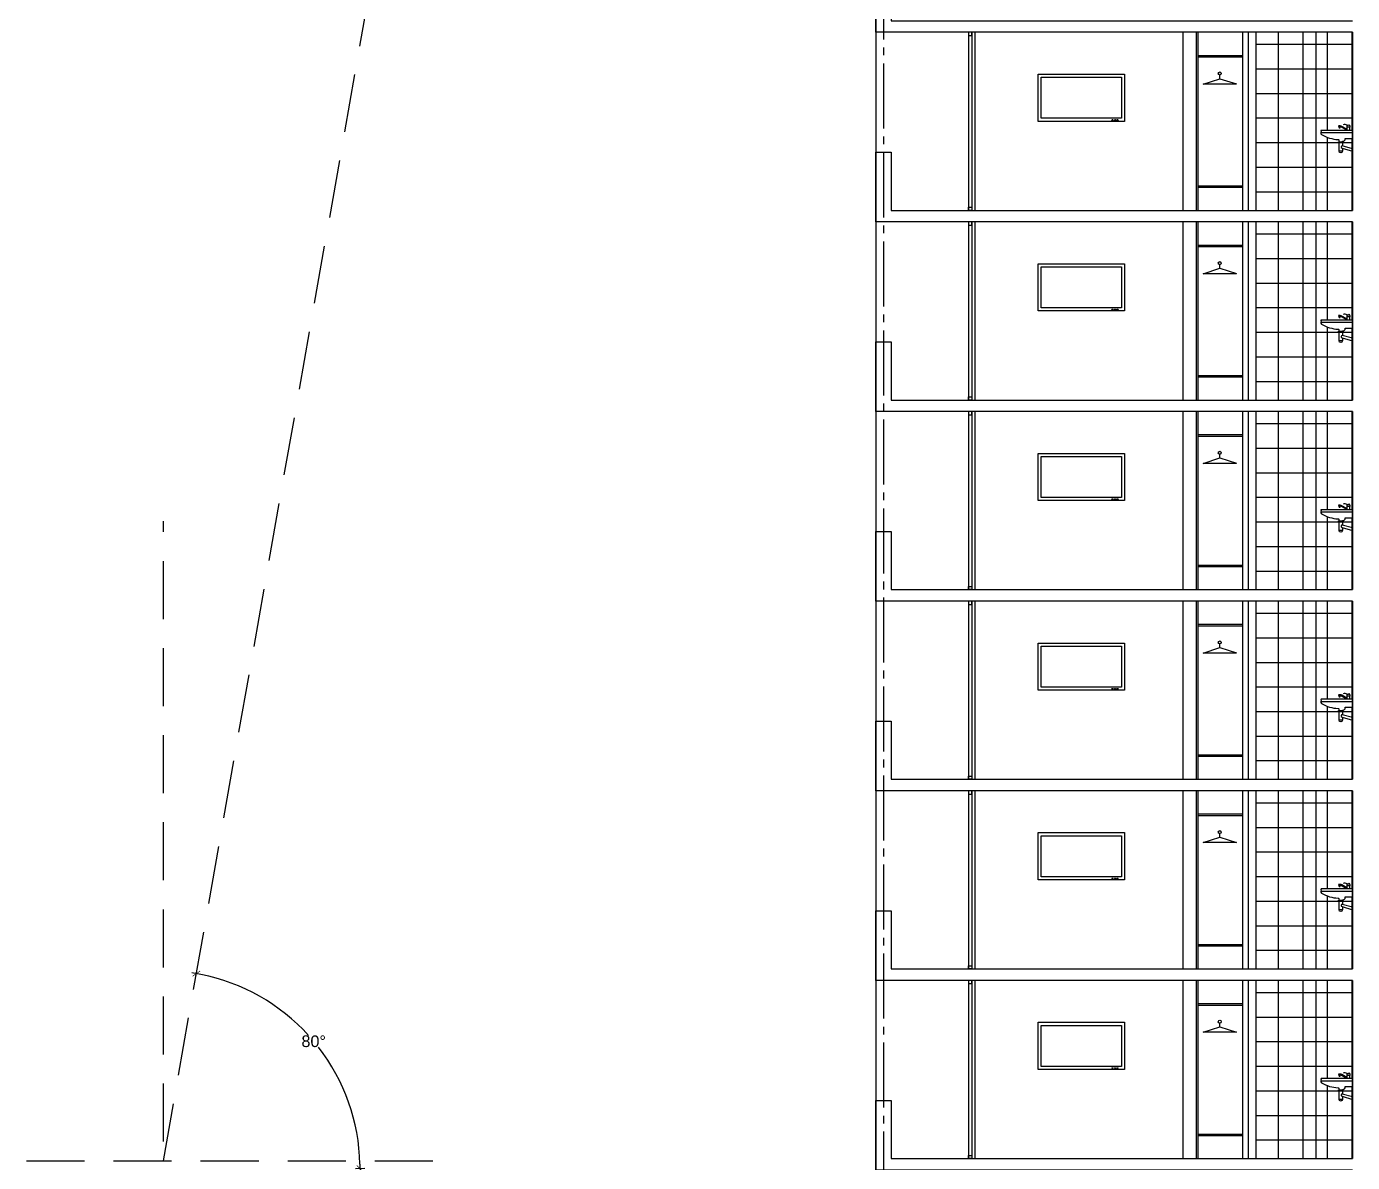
# Model space of a CAD drawing. Header units: millimetres. Extents: x 1217 to 2428, y 234 to 644.
# Drawn here: x 2172.03 to 2189.17, y 387.15 to 401.83 of the extents above; entities that cross this region are included whole.
import ezdxf

# ---------------------------------------------------------------- set-up
doc = ezdxf.new("R2010")
doc.units = ezdxf.units.MM
doc.linetypes.add('ACAD_ISO04W100', pattern=[30, 24, -3, 0, -3])
doc.linetypes.add('HIDDEN', pattern=[0.375, 0.25, -0.125])
doc.layers.get('0').update_dxf_attribs({"lineweight": 5})
for name, color, linetype in [('0.1', 251, 'Continuous'), ('0.2', 2, 'Continuous'), ('0.3', 6, 'Continuous'), ('EJES', 8, 'Continuous'), ('MURO', 5, 'Continuous')]:
    doc.layers.add(name, color=color, linetype=linetype)
doc.styles.add('INTERARQ', font='arial.ttf')
doc.dimstyles.new('ESCALA_1-50', dxfattribs={"dimtxt": 0.15, "dimasz": 0.06, "dimexe": 0.18, "dimexo": 0.0625, "dimgap": 0, "dimtad": 0, "dimtih": 1, "dimtoh": 1, "dimzin": 0, "dimdsep": 46, "dimtxsty": 'INTERARQ', "dimblk": 'DIMTICK', "dimcen": 0, "dimse1": 1, "dimse2": 1, "dimclrd": 256, "dimclre": 1, "dimclrt": 2, "dimadec": 0, "dimazin": 0, "dimtfac": 4.5, "dimtofl": 0, "dimtmove": 2, "dimatfit": 3, "dimldrblk": 'DIMTICK', "dimfxl": 1, "dimtolj": 1, "dimtzin": 0, "dimarcsym": 0})
pattern_1 = [(0, (-53.02144, -16.55065), (0, 0.3175), []), (90, (-53.02144, -16.55065), (-0.3175, 2e-17), [])]
pattern_2 = [(0, (-53.02144, -19.00065), (0, 0.3175), []), (90, (-53.02144, -19.00065), (-0.3175, 2e-17), [])]
pattern_3 = [(0, (-53.02144, -21.45065), (0, 0.3175), []), (90, (-53.02144, -21.45065), (-0.3175, 2e-17), [])]
pattern_4 = [(0, (-53.02144, -23.90065), (0, 0.3175), []), (90, (-53.02144, -23.90065), (-0.3175, 2e-17), [])]
pattern_5 = [(0, (-53.02144, -26.35065), (0, 0.3175), []), (90, (-53.02144, -26.35065), (-0.3175, 2e-17), [])]
pattern_6 = [(0, (-53.02144, -28.80065), (0, 0.3175), []), (90, (-53.02144, -28.80065), (-0.3175, 2e-17), [])]

# ---------------------------------------------------------------- blocks, each defined once
blk = doc.blocks.new('DIMTICK')
at = {"color": 1}
for p, q in [((-1, 0), (1, 0)), ((0, 1), (0, -1))]:
    blk.add_line(p, q, dxfattribs=at)
at = {"color": 3, "const_width": 0.141}
blk.add_lwpolyline([(0.71, 0.71), (-0.71, -0.71)], dxfattribs=at)
blk = doc.blocks.new('*D1712')
at = {"layer": '0.1', "lineweight": -2, "ltscale": 3, "transparency": 16777216}
for start, end in [(42.2771, 78.6565), (1.3435, 37.7964)]:
    blk.add_arc((2173.785, 387.071), 2.559, start, end, dxfattribs=at)
at = {"layer": 'DEFPOINTS', "color": 0, "ltscale": 3, "transparency": 16777216}
for p in [(2182.84, 438.421, 0), (2176.072, 388.219), (2173.803, 387.171, 0), (2173.989, 387.071, 0), (2183.007, 387.071, 0)]:
    blk.add_point(p, dxfattribs=at)
at = {"layer": '0.1', "lineweight": -2, "ltscale": 3, "transparency": 16777216, "xscale": 0.06, "yscale": 0.06, "zscale": 0.06}
for p, rotation in [((2174.229, 389.591), 169.3282528199433), ((2176.344, 387.071), 270.6717471800563)]:
    blk.add_blockref('DIMTICK', p, dxfattribs=dict(at, rotation=rotation))
at = {"layer": '0.1', "color": 2, "ltscale": 3, "transparency": 16777216, "insert": (2175.745, 388.716), "char_height": 0.15, "attachment_point": 5, "style": 'INTERARQ'}
blk.add_mtext('\\A1;80°', dxfattribs=at)

msp = doc.modelspace()

# ---------------------------------------------------------------- hatches: boundary and pattern name
at = {"layer": '0.1', "ltscale": 3}
h = msp.add_hatch(dxfattribs=at)
h.set_pattern_fill('NET', color=256, scale=0.1)
h.set_pattern_definition(pattern_1)
h.paths.add_polyline_path([(2188.69365, 401.75099), (2187.91759, 401.75099), (2187.91759, 399.45099), (2188.69365, 399.45099)])
h = msp.add_hatch(dxfattribs=at)
h.set_pattern_fill('NET', color=256, scale=0.1)
h.set_pattern_definition(pattern_2)
h.paths.add_polyline_path([(2188.69365, 399.30099), (2187.91759, 399.30099), (2187.91759, 397.00099), (2188.69365, 397.00099)])
h = msp.add_hatch(dxfattribs=at)
h.set_pattern_fill('NET', color=256, scale=0.1)
h.set_pattern_definition(pattern_3)
h.paths.add_polyline_path([(2188.69365, 396.85099), (2187.91759, 396.85099), (2187.91759, 394.55099), (2188.69365, 394.55099)])
h = msp.add_hatch(dxfattribs=at)
h.set_pattern_fill('NET', color=256, scale=0.1)
h.set_pattern_definition(pattern_4)
h.paths.add_polyline_path([(2188.69365, 394.40099), (2187.91759, 394.40099), (2187.91759, 392.10099), (2188.69365, 392.10099)])
h = msp.add_hatch(dxfattribs=at)
h.set_pattern_fill('NET', color=256, scale=0.1)
h.set_pattern_definition(pattern_5)
h.paths.add_polyline_path([(2188.69365, 391.95099), (2187.91759, 391.95099), (2187.91759, 389.65099), (2188.69365, 389.65099)])
h = msp.add_hatch(dxfattribs=at)
h.set_pattern_fill('NET', color=256, scale=0.1)
h.set_pattern_definition(pattern_6)
h.paths.add_polyline_path([(2188.69365, 389.50099), (2187.91759, 389.50099), (2187.91759, 387.20099), (2188.69365, 387.20099)])
at = {"layer": '0.2', "ltscale": 3}
h = msp.add_hatch(dxfattribs=at)
h.set_pattern_fill('NET', color=256, scale=0.1)
h.set_pattern_definition(pattern_1)
h.paths.add_polyline_path([(2189.16687, 401.75099), (2188.69365, 401.75099), (2188.69365, 399.45099), (2189.16687, 399.45099)])
h.paths.add_polyline_path([(2188.98781, 400.54146, -0.19326903), (2189.03019, 400.53595), (2189.09291, 400.50079), (2189.09291, 400.52664, -0.23609119), (2189.09841, 400.55249, 0.33077503), (2189.12426, 400.55801, -0.24024453), (2189.1355, 400.53597), (2189.1355, 400.52665), (2189.13168, 400.52665), (2189.09291, 400.52665), (2189.09291, 400.48747), (2189.02451, 400.52581, 0.10516509), (2189.00634, 400.53146), (2189.00794, 400.51752), (2188.99333, 400.51561), (2188.99072, 400.5302)], flags=16)
h.paths.add_polyline_path([(2189.03766, 400.21474, -1), (2188.99507, 400.21473), (2188.99508, 400.21473), (2188.99508, 400.21474)], flags=16)
edge = h.paths.add_edge_path()
edge.add_line((2189.16687, 400.48428), (2188.76428, 400.48428))
edge.add_arc((2188.76428, 400.47889), 0.00539, 90, 228.06552)
edge.add_line((2188.76068, 400.47488), (2188.75687, 400.45645))
edge.add_arc((2188.78083, 400.45149), 0.02446, 168.321014, 238.662533)
edge.add_arc((2188.99958, 400.81075), 0.44508, 238.662533, 267.75168)
edge.add_arc((2188.98174, 400.35623), 0.00979, -7.258197, 87.75168, ccw=False)
edge.add_line((2188.99145, 400.355), (2188.99505, 400.33826))
edge.add_line((2188.99505, 400.33826), (2189.03764, 400.33827))
edge.add_line((2189.03764, 400.33827), (2189.03955, 400.34399))
edge.add_line((2189.03955, 400.34399), (2189.04315, 400.34399))
edge.add_arc((2189.04314, 400.37535), 0.03136, 270.010383, 360.010383)
edge.add_line((2189.0745, 400.37535), (2189.0745, 400.37895))
edge.add_line((2189.0745, 400.37895), (2189.0745, 400.38086))
edge.add_line((2189.0745, 400.38086), (2189.16688, 400.38088))
edge.add_line((2189.16688, 400.38088), (2189.16687, 400.48428))
edge = h.paths.add_edge_path()
edge.add_line((2189.03764, 400.33827), (2189.04315, 400.33827))
edge.add_line((2189.04315, 400.33827), (2189.04315, 400.32174))
edge.add_line((2189.04315, 400.32174), (2188.98785, 400.32174))
edge.add_line((2188.98785, 400.32174), (2188.98785, 400.33826))
edge.add_line((2188.98785, 400.33826), (2188.99505, 400.33826))
edge.add_line((2189.16691, 400.24803), (2189.03575, 400.28552))
edge.add_arc((2189.0345, 400.27062), 0.01495, 85.208442, 260.965426)
edge.add_line((2189.03215, 400.25585), (2189.16691, 400.21645))
h = msp.add_hatch(dxfattribs=at)
h.set_pattern_fill('NET', color=256, scale=0.1)
h.set_pattern_definition(pattern_2)
h.paths.add_polyline_path([(2189.16687, 399.30099), (2188.69365, 399.30099), (2188.69365, 397.00099), (2189.16687, 397.00099)])
h.paths.add_polyline_path([(2188.98781, 398.09146, -0.19326903), (2189.03019, 398.08595), (2189.09291, 398.05079), (2189.09291, 398.07664, -0.23609119), (2189.09841, 398.10249, 0.33077503), (2189.12426, 398.10801, -0.24024453), (2189.1355, 398.08597), (2189.1355, 398.07665), (2189.13168, 398.07665), (2189.09291, 398.07665), (2189.09291, 398.03747), (2189.02451, 398.07581, 0.10516509), (2189.00634, 398.08146), (2189.00794, 398.06752), (2188.99333, 398.06561), (2188.99072, 398.0802)], flags=16)
h.paths.add_polyline_path([(2189.03766, 397.76474, -1), (2188.99507, 397.76473), (2188.99508, 397.76473), (2188.99508, 397.76474)], flags=16)
edge = h.paths.add_edge_path()
edge.add_line((2189.16687, 398.03428), (2188.76428, 398.03428))
edge.add_arc((2188.76428, 398.02889), 0.00539, 90, 228.06552)
edge.add_line((2188.76068, 398.02488), (2188.75687, 398.00645))
edge.add_arc((2188.78083, 398.00149), 0.02446, 168.321014, 238.662533)
edge.add_arc((2188.99958, 398.36075), 0.44508, 238.662533, 267.75168)
edge.add_arc((2188.98174, 397.90623), 0.00979, -7.258197, 87.75168, ccw=False)
edge.add_line((2188.99145, 397.905), (2188.99505, 397.88826))
edge.add_line((2188.99505, 397.88826), (2189.03764, 397.88827))
edge.add_line((2189.03764, 397.88827), (2189.03955, 397.89399))
edge.add_line((2189.03955, 397.89399), (2189.04315, 397.89399))
edge.add_arc((2189.04314, 397.92535), 0.03136, 270.010383, 360.010383)
edge.add_line((2189.0745, 397.92535), (2189.0745, 397.92895))
edge.add_line((2189.0745, 397.92895), (2189.0745, 397.93086))
edge.add_line((2189.0745, 397.93086), (2189.16688, 397.93088))
edge.add_line((2189.16688, 397.93088), (2189.16687, 398.03428))
edge = h.paths.add_edge_path()
edge.add_line((2189.03764, 397.88827), (2189.04315, 397.88827))
edge.add_line((2189.04315, 397.88827), (2189.04315, 397.87174))
edge.add_line((2189.04315, 397.87174), (2188.98785, 397.87174))
edge.add_line((2188.98785, 397.87174), (2188.98785, 397.88826))
edge.add_line((2188.98785, 397.88826), (2188.99505, 397.88826))
edge.add_line((2189.16691, 397.79803), (2189.03575, 397.83552))
edge.add_arc((2189.0345, 397.82062), 0.01495, 85.208442, 260.965426)
edge.add_line((2189.03215, 397.80585), (2189.16691, 397.76645))
h = msp.add_hatch(dxfattribs=at)
h.set_pattern_fill('NET', color=256, scale=0.1)
h.set_pattern_definition(pattern_3)
h.paths.add_polyline_path([(2189.16687, 396.85099), (2188.69365, 396.85099), (2188.69365, 394.55099), (2189.16687, 394.55099)])
h.paths.add_polyline_path([(2188.98781, 395.64146, -0.19326903), (2189.03019, 395.63595), (2189.09291, 395.60079), (2189.09291, 395.62664, -0.23609119), (2189.09841, 395.65249, 0.33077503), (2189.12426, 395.65801, -0.24024453), (2189.1355, 395.63597), (2189.1355, 395.62665), (2189.13168, 395.62665), (2189.09291, 395.62665), (2189.09291, 395.58747), (2189.02451, 395.62581, 0.10516509), (2189.00634, 395.63146), (2189.00794, 395.61752), (2188.99333, 395.61561), (2188.99072, 395.6302)], flags=16)
h.paths.add_polyline_path([(2189.03766, 395.31474, -1), (2188.99507, 395.31473), (2188.99508, 395.31473), (2188.99508, 395.31474)], flags=16)
edge = h.paths.add_edge_path()
edge.add_line((2189.16687, 395.58428), (2188.76428, 395.58428))
edge.add_arc((2188.76428, 395.57889), 0.00539, 90, 228.06552)
edge.add_line((2188.76068, 395.57488), (2188.75687, 395.55645))
edge.add_arc((2188.78083, 395.55149), 0.02446, 168.321014, 238.662533)
edge.add_arc((2188.99958, 395.91075), 0.44508, 238.662533, 267.75168)
edge.add_arc((2188.98174, 395.45623), 0.00979, -7.258197, 87.75168, ccw=False)
edge.add_line((2188.99145, 395.455), (2188.99505, 395.43826))
edge.add_line((2188.99505, 395.43826), (2189.03764, 395.43827))
edge.add_line((2189.03764, 395.43827), (2189.03955, 395.44399))
edge.add_line((2189.03955, 395.44399), (2189.04315, 395.44399))
edge.add_arc((2189.04314, 395.47535), 0.03136, 270.010383, 360.010383)
edge.add_line((2189.0745, 395.47535), (2189.0745, 395.47895))
edge.add_line((2189.0745, 395.47895), (2189.0745, 395.48086))
edge.add_line((2189.0745, 395.48086), (2189.16688, 395.48088))
edge.add_line((2189.16688, 395.48088), (2189.16687, 395.58428))
edge = h.paths.add_edge_path()
edge.add_line((2189.03764, 395.43827), (2189.04315, 395.43827))
edge.add_line((2189.04315, 395.43827), (2189.04315, 395.42174))
edge.add_line((2189.04315, 395.42174), (2188.98785, 395.42174))
edge.add_line((2188.98785, 395.42174), (2188.98785, 395.43826))
edge.add_line((2188.98785, 395.43826), (2188.99505, 395.43826))
edge.add_line((2189.16691, 395.34803), (2189.03575, 395.38552))
edge.add_arc((2189.0345, 395.37062), 0.01495, 85.208442, 260.965426)
edge.add_line((2189.03215, 395.35585), (2189.16691, 395.31645))
h = msp.add_hatch(dxfattribs=at)
h.set_pattern_fill('NET', color=256, scale=0.1)
h.set_pattern_definition(pattern_4)
h.paths.add_polyline_path([(2189.16687, 394.40099), (2188.69365, 394.40099), (2188.69365, 392.10099), (2189.16687, 392.10099)])
h.paths.add_polyline_path([(2188.98781, 393.19146, -0.19326903), (2189.03019, 393.18595), (2189.09291, 393.15079), (2189.09291, 393.17664, -0.23609119), (2189.09841, 393.20249, 0.33077503), (2189.12426, 393.20801, -0.24024453), (2189.1355, 393.18597), (2189.1355, 393.17665), (2189.13168, 393.17665), (2189.09291, 393.17665), (2189.09291, 393.13747), (2189.02451, 393.17581, 0.10516509), (2189.00634, 393.18146), (2189.00794, 393.16752), (2188.99333, 393.16561), (2188.99072, 393.1802)], flags=16)
h.paths.add_polyline_path([(2189.03766, 392.86474, -1), (2188.99507, 392.86473), (2188.99508, 392.86473), (2188.99508, 392.86474)], flags=16)
edge = h.paths.add_edge_path()
edge.add_line((2189.16687, 393.13428), (2188.76428, 393.13428))
edge.add_arc((2188.76428, 393.12889), 0.00539, 90, 228.06552)
edge.add_line((2188.76068, 393.12488), (2188.75687, 393.10645))
edge.add_arc((2188.78083, 393.10149), 0.02446, 168.321014, 238.662533)
edge.add_arc((2188.99958, 393.46075), 0.44508, 238.662533, 267.75168)
edge.add_arc((2188.98174, 393.00623), 0.00979, -7.258197, 87.75168, ccw=False)
edge.add_line((2188.99145, 393.005), (2188.99505, 392.98826))
edge.add_line((2188.99505, 392.98826), (2189.03764, 392.98827))
edge.add_line((2189.03764, 392.98827), (2189.03955, 392.99399))
edge.add_line((2189.03955, 392.99399), (2189.04315, 392.99399))
edge.add_arc((2189.04314, 393.02535), 0.03136, 270.010383, 360.010383)
edge.add_line((2189.0745, 393.02535), (2189.0745, 393.02895))
edge.add_line((2189.0745, 393.02895), (2189.0745, 393.03086))
edge.add_line((2189.0745, 393.03086), (2189.16688, 393.03088))
edge.add_line((2189.16688, 393.03088), (2189.16687, 393.13428))
edge = h.paths.add_edge_path()
edge.add_line((2189.03764, 392.98827), (2189.04315, 392.98827))
edge.add_line((2189.04315, 392.98827), (2189.04315, 392.97174))
edge.add_line((2189.04315, 392.97174), (2188.98785, 392.97174))
edge.add_line((2188.98785, 392.97174), (2188.98785, 392.98826))
edge.add_line((2188.98785, 392.98826), (2188.99505, 392.98826))
edge.add_line((2189.16691, 392.89803), (2189.03575, 392.93552))
edge.add_arc((2189.0345, 392.92062), 0.01495, 85.208442, 260.965426)
edge.add_line((2189.03215, 392.90585), (2189.16691, 392.86645))
h = msp.add_hatch(dxfattribs=at)
h.set_pattern_fill('NET', color=256, scale=0.1)
h.set_pattern_definition(pattern_5)
h.paths.add_polyline_path([(2189.16687, 391.95099), (2188.69365, 391.95099), (2188.69365, 389.65099), (2189.16687, 389.65099)])
h.paths.add_polyline_path([(2188.98781, 390.74146, -0.19326903), (2189.03019, 390.73595), (2189.09291, 390.70079), (2189.09291, 390.72664, -0.23609119), (2189.09841, 390.75249, 0.33077503), (2189.12426, 390.75801, -0.24024453), (2189.1355, 390.73597), (2189.1355, 390.72665), (2189.13168, 390.72665), (2189.09291, 390.72665), (2189.09291, 390.68747), (2189.02451, 390.72581, 0.10516509), (2189.00634, 390.73146), (2189.00794, 390.71752), (2188.99333, 390.71561), (2188.99072, 390.7302)], flags=16)
h.paths.add_polyline_path([(2189.03766, 390.41474, -1), (2188.99507, 390.41473), (2188.99508, 390.41473), (2188.99508, 390.41474)], flags=16)
edge = h.paths.add_edge_path()
edge.add_line((2189.16687, 390.68428), (2188.76428, 390.68428))
edge.add_arc((2188.76428, 390.67889), 0.00539, 90, 228.06552)
edge.add_line((2188.76068, 390.67488), (2188.75687, 390.65645))
edge.add_arc((2188.78083, 390.65149), 0.02446, 168.321014, 238.662533)
edge.add_arc((2188.99958, 391.01075), 0.44508, 238.662533, 267.75168)
edge.add_arc((2188.98174, 390.55623), 0.00979, -7.258197, 87.75168, ccw=False)
edge.add_line((2188.99145, 390.555), (2188.99505, 390.53826))
edge.add_line((2188.99505, 390.53826), (2189.03764, 390.53827))
edge.add_line((2189.03764, 390.53827), (2189.03955, 390.54399))
edge.add_line((2189.03955, 390.54399), (2189.04315, 390.54399))
edge.add_arc((2189.04314, 390.57535), 0.03136, 270.010383, 360.010383)
edge.add_line((2189.0745, 390.57535), (2189.0745, 390.57895))
edge.add_line((2189.0745, 390.57895), (2189.0745, 390.58086))
edge.add_line((2189.0745, 390.58086), (2189.16688, 390.58088))
edge.add_line((2189.16688, 390.58088), (2189.16687, 390.68428))
edge = h.paths.add_edge_path()
edge.add_line((2189.03764, 390.53827), (2189.04315, 390.53827))
edge.add_line((2189.04315, 390.53827), (2189.04315, 390.52174))
edge.add_line((2189.04315, 390.52174), (2188.98785, 390.52174))
edge.add_line((2188.98785, 390.52174), (2188.98785, 390.53826))
edge.add_line((2188.98785, 390.53826), (2188.99505, 390.53826))
edge.add_line((2189.16691, 390.44803), (2189.03575, 390.48552))
edge.add_arc((2189.0345, 390.47062), 0.01495, 85.208442, 260.965426)
edge.add_line((2189.03215, 390.45585), (2189.16691, 390.41645))
h = msp.add_hatch(dxfattribs=at)
h.set_pattern_fill('NET', color=256, scale=0.1)
h.set_pattern_definition(pattern_6)
h.paths.add_polyline_path([(2189.16687, 389.50099), (2188.69365, 389.50099), (2188.69365, 387.20099), (2189.16687, 387.20099)])
h.paths.add_polyline_path([(2188.98781, 388.29146, -0.19326903), (2189.03019, 388.28595), (2189.09291, 388.25079), (2189.09291, 388.27664, -0.23609119), (2189.09841, 388.30249, 0.33077503), (2189.12426, 388.30801, -0.24024453), (2189.1355, 388.28597), (2189.1355, 388.27665), (2189.13168, 388.27665), (2189.09291, 388.27665), (2189.09291, 388.23747), (2189.02451, 388.27581, 0.10516509), (2189.00634, 388.28146), (2189.00794, 388.26752), (2188.99333, 388.26561), (2188.99072, 388.2802)], flags=16)
h.paths.add_polyline_path([(2189.03766, 387.96474, -1), (2188.99507, 387.96473), (2188.99508, 387.96473), (2188.99508, 387.96474)], flags=16)
edge = h.paths.add_edge_path()
edge.add_line((2189.16687, 388.23428), (2188.76428, 388.23428))
edge.add_arc((2188.76428, 388.22889), 0.00539, 90, 228.06552)
edge.add_line((2188.76068, 388.22488), (2188.75687, 388.20645))
edge.add_arc((2188.78083, 388.20149), 0.02446, 168.321014, 238.662533)
edge.add_arc((2188.99958, 388.56075), 0.44508, 238.662533, 267.75168)
edge.add_arc((2188.98174, 388.10623), 0.00979, -7.258197, 87.75168, ccw=False)
edge.add_line((2188.99145, 388.105), (2188.99505, 388.08826))
edge.add_line((2188.99505, 388.08826), (2189.03764, 388.08827))
edge.add_line((2189.03764, 388.08827), (2189.03955, 388.09399))
edge.add_line((2189.03955, 388.09399), (2189.04315, 388.09399))
edge.add_arc((2189.04314, 388.12535), 0.03136, 270.010383, 360.010383)
edge.add_line((2189.0745, 388.12535), (2189.0745, 388.12895))
edge.add_line((2189.0745, 388.12895), (2189.0745, 388.13086))
edge.add_line((2189.0745, 388.13086), (2189.16688, 388.13088))
edge.add_line((2189.16688, 388.13088), (2189.16687, 388.23428))
edge = h.paths.add_edge_path()
edge.add_line((2189.03764, 388.08827), (2189.04315, 388.08827))
edge.add_line((2189.04315, 388.08827), (2189.04315, 388.07174))
edge.add_line((2189.04315, 388.07174), (2188.98785, 388.07174))
edge.add_line((2188.98785, 388.07174), (2188.98785, 388.08826))
edge.add_line((2188.98785, 388.08826), (2188.99505, 388.08826))
edge.add_line((2189.16691, 387.99803), (2189.03575, 388.03552))
edge.add_arc((2189.0345, 388.02062), 0.01495, 85.208442, 260.965426)
edge.add_line((2189.03215, 388.00585), (2189.16691, 387.96645))

# ---------------------------------------------------------------- linework, layer by layer
at = {"layer": '0.1'}
for p, q in [((2187.66955, 401.08261, 0), (2187.23804, 401.08261, 0)), ((2187.45213, 401.15219, 0), (2187.45213, 401.19906, 0)), ((2187.45213, 398.70219, 0), (2187.45213, 398.74906, 0)), ((2187.66955, 398.63261, 0), (2187.23804, 398.63261, 0)), ((2187.45213, 396.25219, 0), (2187.45213, 396.29906, 0)), ((2187.66955, 396.18261, 0), (2187.23804, 396.18261, 0)), ((2187.66955, 393.73261, 0), (2187.23804, 393.73261, 0)), ((2187.45213, 393.80219, 0), (2187.45213, 393.84906, 0)), ((2187.45213, 391.35219, 0), (2187.45213, 391.39906, 0)), ((2187.66955, 391.28261, 0), (2187.23804, 391.28261, 0)), ((2187.45213, 388.90219, 0), (2187.45213, 388.94906, 0)), ((2187.66955, 388.83261, 0), (2187.23804, 388.83261, 0))]:
    msp.add_line(p, q, dxfattribs=at)
at = {"layer": '0.1', "ltscale": 3, "elevation": 0}
for points in [[(2183.00704, 434.50099), (2183.00704, 382.15099)], [(2184.20709, 401.75099), (2184.20709, 399.45099)], [(2184.24709, 401.75099), (2184.24709, 399.45099)], [(2184.28709, 401.75099), (2184.28709, 399.45099)], [(2187.14768, 401.75099), (2187.14768, 399.45099)], [(2187.16768, 401.75099), (2187.16768, 399.45099)], [(2184.20709, 399.30099), (2184.20709, 397.00099)], [(2184.24709, 399.30099), (2184.24709, 397.00099)], [(2184.28709, 399.30099), (2184.28709, 397.00099)], [(2187.14768, 399.30099), (2187.14768, 397.00099)], [(2187.16768, 399.30099), (2187.16768, 397.00099)], [(2184.20709, 396.85099), (2184.20709, 394.55099)], [(2184.24709, 396.85099), (2184.24709, 394.55099)], [(2184.28709, 396.85099), (2184.28709, 394.55099)], [(2187.14768, 396.85099), (2187.14768, 394.55099)], [(2187.16768, 396.85099), (2187.16768, 394.55099)], [(2184.20709, 394.40099), (2184.20709, 392.10099)], [(2184.24709, 394.40099), (2184.24709, 392.10099)], [(2184.28709, 394.40099), (2184.28709, 392.10099)], [(2187.14768, 394.40099), (2187.14768, 392.10099)], [(2187.16768, 394.40099), (2187.16768, 392.10099)], [(2184.20709, 391.95099), (2184.20709, 389.65099)], [(2184.24709, 391.95099), (2184.24709, 389.65099)], [(2184.28709, 391.95099), (2184.28709, 389.65099)], [(2187.14768, 391.95099), (2187.14768, 389.65099)], [(2187.16768, 391.95099), (2187.16768, 389.65099)], [(2184.20709, 389.50099), (2184.20709, 387.20099)], [(2184.24709, 389.50099), (2184.24709, 387.20099)], [(2184.28709, 389.50099), (2184.28709, 387.20099)], [(2187.14768, 389.50099), (2187.14768, 387.20099)], [(2187.16768, 389.50099), (2187.16768, 387.20099)]]:
    msp.add_lwpolyline(points, dxfattribs=at)
at = {"layer": '0.1', "elevation": 0}
for points in [[(2187.16768, 401.45334), (2187.74767, 401.45334)], [(2187.16768, 401.43334), (2187.74767, 401.43334)], [(2187.23804, 401.08261), (2187.45213, 401.15219)], [(2187.45213, 401.15219), (2187.66622, 401.08368)], [(2187.16768, 399.76865), (2187.74767, 399.76865)], [(2187.16768, 399.74865), (2187.74767, 399.74865)], [(2187.16768, 399.00334), (2187.74767, 399.00334)], [(2187.16768, 398.98334), (2187.74767, 398.98334)], [(2187.23804, 398.63261), (2187.45213, 398.70219)], [(2187.45213, 398.70219), (2187.66622, 398.63368)], [(2187.16768, 397.31865), (2187.74767, 397.31865)], [(2187.16768, 397.29865), (2187.74767, 397.29865)], [(2187.16768, 396.55334), (2187.74767, 396.55334)], [(2187.16768, 396.53334), (2187.74767, 396.53334)], [(2187.23804, 396.18261), (2187.45213, 396.25219)], [(2187.45213, 396.25219), (2187.66622, 396.18368)], [(2187.16768, 394.86865), (2187.74767, 394.86865)], [(2187.16768, 394.84865), (2187.74767, 394.84865)], [(2187.16768, 394.10334), (2187.74767, 394.10334)], [(2187.16768, 394.08334), (2187.74767, 394.08334)], [(2187.23804, 393.73261), (2187.45213, 393.80219)], [(2187.45213, 393.80219), (2187.66622, 393.73368)], [(2187.16768, 392.41865), (2187.74767, 392.41865)], [(2187.16768, 392.39865), (2187.74767, 392.39865)], [(2187.16768, 391.65334), (2187.74767, 391.65334)], [(2187.16768, 391.63334), (2187.74767, 391.63334)], [(2187.23804, 391.28261), (2187.45213, 391.35219)], [(2187.45213, 391.35219), (2187.66622, 391.28368)], [(2187.16768, 389.96865), (2187.74767, 389.96865)], [(2187.16768, 389.94865), (2187.74767, 389.94865)], [(2187.16768, 389.20334), (2187.74767, 389.20334)], [(2187.16768, 389.18334), (2187.74767, 389.18334)], [(2187.23804, 388.83261), (2187.45213, 388.90219)], [(2187.45213, 388.90219), (2187.66622, 388.83368)], [(2187.16768, 387.51865), (2187.74767, 387.51865)], [(2187.16768, 387.49865), (2187.74767, 387.49865)]]:
    msp.add_lwpolyline(points, dxfattribs=at)
for points in [[(2185.1039, 401.21183), (2186.22298, 401.21183), (2186.22298, 400.60099), (2185.1039, 400.60099)], [(2185.1439, 401.17183), (2186.18298, 401.17183), (2186.18298, 400.64099), (2185.1439, 400.64099)], [(2185.1039, 398.76183), (2186.22298, 398.76183), (2186.22298, 398.15099), (2185.1039, 398.15099)], [(2185.1439, 398.72183), (2186.18298, 398.72183), (2186.18298, 398.19099), (2185.1439, 398.19099)], [(2185.1039, 396.31183), (2186.22298, 396.31183), (2186.22298, 395.70099), (2185.1039, 395.70099)], [(2185.1439, 396.27183), (2186.18298, 396.27183), (2186.18298, 395.74099), (2185.1439, 395.74099)], [(2185.1039, 393.86183), (2186.22298, 393.86183), (2186.22298, 393.25099), (2185.1039, 393.25099)], [(2185.1439, 393.82183), (2186.18298, 393.82183), (2186.18298, 393.29099), (2185.1439, 393.29099)], [(2185.1039, 391.41183), (2186.22298, 391.41183), (2186.22298, 390.80099), (2185.1039, 390.80099)], [(2185.1439, 391.37183), (2186.18298, 391.37183), (2186.18298, 390.84099), (2185.1439, 390.84099)], [(2185.1039, 388.96183), (2186.22298, 388.96183), (2186.22298, 388.35099), (2185.1039, 388.35099)], [(2185.1439, 388.92183), (2186.18298, 388.92183), (2186.18298, 388.39099), (2185.1439, 388.39099)]]:
    msp.add_lwpolyline(points, close=True, dxfattribs=at)
at = {"layer": '0.1'}
for centre in [(2187.45213, 401.21906, 0), (2187.45213, 398.76906, 0), (2187.45213, 396.31906, 0), (2187.45213, 393.86906, 0), (2187.45213, 391.41906, 0), (2187.45213, 388.96906, 0)]:
    msp.add_circle(centre, 0.02, dxfattribs=at)
at = {"layer": '0.1', "ltscale": 3}
for centre in [(2186.06656, 400.61837, 0), (2186.0998, 400.61837, 0), (2186.13047, 400.61837, 0), (2186.06656, 398.16837, 0), (2186.0998, 398.16837, 0), (2186.13047, 398.16837, 0), (2186.06656, 395.71837, 0), (2186.0998, 395.71837, 0), (2186.13047, 395.71837, 0), (2186.06656, 393.26837, 0), (2186.0998, 393.26837, 0), (2186.13047, 393.26837, 0), (2186.06656, 390.81837, 0), (2186.0998, 390.81837, 0), (2186.13047, 390.81837, 0), (2186.06656, 388.36837, 0), (2186.0998, 388.36837, 0), (2186.13047, 388.36837, 0)]:
    msp.add_circle(centre, 0.00716, dxfattribs=at)
at = {"layer": '0.2'}
for p, q in [((2189.16558, 400.45099, 0), (2188.75637, 400.45094, 0)), ((2188.98781, 400.54146, 0), (2188.99072, 400.5302, 0)), ((2188.99072, 400.5302, 0), (2188.99333, 400.51561, 0)), ((2188.99333, 400.51561, 0), (2189.00794, 400.51752, 0)), ((2189.00794, 400.51752, 0), (2189.00634, 400.53146, 0)), ((2189.03766, 400.21474, 0), (2188.99508, 400.21474, 0)), ((2188.99508, 400.21474, 0), (2188.99508, 400.21473, 0)), ((2189.16558, 398.00099, 0), (2188.75637, 398.00094, 0)), ((2188.98781, 398.09146, 0), (2188.99072, 398.0802, 0)), ((2188.99072, 398.0802, 0), (2188.99333, 398.06561, 0)), ((2188.99333, 398.06561, 0), (2189.00794, 398.06752, 0)), ((2189.00794, 398.06752, 0), (2189.00634, 398.08146, 0)), ((2189.03766, 397.76474, 0), (2188.99508, 397.76474, 0)), ((2188.99508, 397.76474, 0), (2188.99508, 397.76473, 0)), ((2188.98781, 395.64146, 0), (2188.99072, 395.6302, 0)), ((2188.99072, 395.6302, 0), (2188.99333, 395.61561, 0)), ((2188.99333, 395.61561, 0), (2189.00794, 395.61752, 0)), ((2189.00794, 395.61752, 0), (2189.00634, 395.63146, 0)), ((2189.16558, 395.55099, 0), (2188.75637, 395.55094, 0)), ((2189.03766, 395.31474, 0), (2188.99508, 395.31474, 0)), ((2188.99508, 395.31474, 0), (2188.99508, 395.31473, 0)), ((2188.98781, 393.19146, 0), (2188.99072, 393.1802, 0)), ((2189.16558, 393.10099, 0), (2188.75637, 393.10094, 0)), ((2188.99072, 393.1802, 0), (2188.99333, 393.16561, 0)), ((2188.99333, 393.16561, 0), (2189.00794, 393.16752, 0)), ((2189.00794, 393.16752, 0), (2189.00634, 393.18146, 0)), ((2189.03766, 392.86474, 0), (2188.99508, 392.86474, 0)), ((2188.99508, 392.86474, 0), (2188.99508, 392.86473, 0)), ((2189.16558, 390.65099, 0), (2188.75637, 390.65094, 0)), ((2188.98781, 390.74146, 0), (2188.99072, 390.7302, 0)), ((2188.99072, 390.7302, 0), (2188.99333, 390.71561, 0)), ((2188.99333, 390.71561, 0), (2189.00794, 390.71752, 0)), ((2189.00794, 390.71752, 0), (2189.00634, 390.73146, 0)), ((2189.03766, 390.41474, 0), (2188.99508, 390.41474, 0)), ((2188.99508, 390.41474, 0), (2188.99508, 390.41473, 0)), ((2188.98781, 388.29146, 0), (2188.99072, 388.2802, 0)), ((2188.99072, 388.2802, 0), (2188.99333, 388.26561, 0)), ((2188.99333, 388.26561, 0), (2189.00794, 388.26752, 0)), ((2189.00794, 388.26752, 0), (2189.00634, 388.28146, 0)), ((2189.16558, 388.20099, 0), (2188.75637, 388.20094, 0)), ((2189.03766, 387.96474, 0), (2188.99508, 387.96474, 0)), ((2188.99508, 387.96474, 0), (2188.99508, 387.96473, 0))]:
    msp.add_line(p, q, dxfattribs=at)
at = {"layer": '0.2', "linetype": 'HIDDEN', "ltscale": 3, "elevation": 0}
for points in [[(2173.80277, 387.17099), (2182.83953, 438.42099)], [(2173.80276, 376.17099), (2173.80277, 395.43387)], [(2172.03464, 387.17099), (2177.35902, 387.17099)]]:
    msp.add_lwpolyline(points, dxfattribs=at)
at = {"layer": '0.2', "elevation": 0}
for points in [[(2184.24709, 401.75099), (2184.20709, 401.75099), (2184.20709, 401.71099), (2184.24709, 401.71099), (2184.24709, 401.75099)], [(2189.13169, 400.48427), (2189.13169, 400.52665), (2189.09291, 400.52665), (2189.09291, 400.48426)], [(2189.03764, 400.33827), (2189.04315, 400.33827), (2189.04315, 400.32174), (2188.98785, 400.32174), (2188.98785, 400.33826), (2188.99505, 400.33826)], [(2189.03764, 400.32174), (2189.03766, 400.28552)], [(2184.24709, 399.45099), (2184.20709, 399.45099), (2184.20709, 399.49099), (2184.24709, 399.49099), (2184.24709, 399.45099)], [(2184.24709, 399.30099), (2184.20709, 399.30099), (2184.20709, 399.26099), (2184.24709, 399.26099), (2184.24709, 399.30099)], [(2189.13169, 398.03427), (2189.13169, 398.07665), (2189.09291, 398.07665), (2189.09291, 398.03426)], [(2189.03764, 397.88827), (2189.04315, 397.88827), (2189.04315, 397.87174), (2188.98785, 397.87174), (2188.98785, 397.88826), (2188.99505, 397.88826)], [(2189.03764, 397.87174), (2189.03766, 397.83552)], [(2184.24709, 397.00099), (2184.20709, 397.00099), (2184.20709, 397.04099), (2184.24709, 397.04099), (2184.24709, 397.00099)], [(2184.24709, 396.85099), (2184.20709, 396.85099), (2184.20709, 396.81099), (2184.24709, 396.81099), (2184.24709, 396.85099)], [(2189.13169, 395.58427), (2189.13169, 395.62665), (2189.09291, 395.62665), (2189.09291, 395.58426)], [(2189.03764, 395.43827), (2189.04315, 395.43827), (2189.04315, 395.42174), (2188.98785, 395.42174), (2188.98785, 395.43826), (2188.99505, 395.43826)], [(2189.03764, 395.42174), (2189.03766, 395.38552)], [(2184.24709, 394.55099), (2184.20709, 394.55099), (2184.20709, 394.59099), (2184.24709, 394.59099), (2184.24709, 394.55099)], [(2184.24709, 394.40099), (2184.20709, 394.40099), (2184.20709, 394.36099), (2184.24709, 394.36099), (2184.24709, 394.40099)], [(2189.13169, 393.13427), (2189.13169, 393.17665), (2189.09291, 393.17665), (2189.09291, 393.13426)], [(2189.03764, 392.98827), (2189.04315, 392.98827), (2189.04315, 392.97174), (2188.98785, 392.97174), (2188.98785, 392.98826), (2188.99505, 392.98826)], [(2189.03764, 392.97174), (2189.03766, 392.93552)], [(2184.24709, 392.10099), (2184.20709, 392.10099), (2184.20709, 392.14099), (2184.24709, 392.14099), (2184.24709, 392.10099)], [(2184.24709, 391.95099), (2184.20709, 391.95099), (2184.20709, 391.91099), (2184.24709, 391.91099), (2184.24709, 391.95099)], [(2189.13169, 390.68427), (2189.13169, 390.72665), (2189.09291, 390.72665), (2189.09291, 390.68426)], [(2189.03764, 390.53827), (2189.04315, 390.53827), (2189.04315, 390.52174), (2188.98785, 390.52174), (2188.98785, 390.53826), (2188.99505, 390.53826)], [(2189.03764, 390.52174), (2189.03766, 390.48552)], [(2184.24709, 389.65099), (2184.20709, 389.65099), (2184.20709, 389.69099), (2184.24709, 389.69099), (2184.24709, 389.65099)], [(2184.24709, 389.50099), (2184.20709, 389.50099), (2184.20709, 389.46099), (2184.24709, 389.46099), (2184.24709, 389.50099)], [(2189.13169, 388.23427), (2189.13169, 388.27665), (2189.09291, 388.27665), (2189.09291, 388.23426)], [(2189.03764, 388.08827), (2189.04315, 388.08827), (2189.04315, 388.07174), (2188.98785, 388.07174), (2188.98785, 388.08826), (2188.99505, 388.08826)], [(2189.03764, 388.07174), (2189.03766, 388.03552)], [(2184.24709, 387.20099), (2184.20709, 387.20099), (2184.20709, 387.24099), (2184.24709, 387.24099), (2184.24709, 387.20099)]]:
    msp.add_lwpolyline(points, dxfattribs=at)
at = {"layer": '0.2', "ltscale": 3, "elevation": 0}
for points in [[(2186.97624, 401.75099), (2186.97624, 399.45099)], [(2187.91759, 401.75099), (2187.91759, 399.45099)], [(2188.69365, 401.75099), (2188.69365, 399.45099)], [(2186.97624, 399.30099), (2186.97624, 397.00099)], [(2187.91759, 399.30099), (2187.91759, 397.00099)], [(2188.69365, 399.30099), (2188.69365, 397.00099)], [(2186.97624, 396.85099), (2186.97624, 394.55099)], [(2187.91759, 396.85099), (2187.91759, 394.55099)], [(2188.69365, 396.85099), (2188.69365, 394.55099)], [(2186.97624, 394.40099), (2186.97624, 392.10099)], [(2187.91759, 394.40099), (2187.91759, 392.10099)], [(2188.69365, 394.40099), (2188.69365, 392.10099)], [(2186.97624, 391.95099), (2186.97624, 389.65099)], [(2187.91759, 391.95099), (2187.91759, 389.65099)], [(2188.69365, 391.95099), (2188.69365, 389.65099)], [(2186.97624, 389.50099), (2186.97624, 387.20099)], [(2187.91759, 389.50099), (2187.91759, 387.20099)], [(2188.69365, 389.50099), (2188.69365, 387.20099)]]:
    msp.add_lwpolyline(points, dxfattribs=at)
at = {"layer": '0.2', "elevation": 0}
for points in [[(2189.13168, 400.52665), (2189.1355, 400.52665), (2189.1355, 400.53597, 0.24024453), (2189.12426, 400.55801, 0.52489962)], [(2189.09291, 400.50079), (2189.03019, 400.53595, 0.19326903), (2188.98781, 400.54146)], [(2189.09291, 400.48747), (2189.02451, 400.52581, 0.19326903), (2188.99072, 400.5302, 0.19326903)], [(2189.03766, 400.25416), (2189.03766, 400.21474, -1), (2188.99507, 400.21473), (2188.99507, 400.32173)], [(2189.16691, 400.24803), (2189.03575, 400.28552, 0.96364167), (2189.03215, 400.25585), (2189.16691, 400.21645)], [(2189.09291, 398.05079), (2189.03019, 398.08595, 0.19326903), (2188.98781, 398.09146)], [(2189.09291, 398.03747), (2189.02451, 398.07581, 0.19326903), (2188.99072, 398.0802, 0.19326903)], [(2189.13168, 398.07665), (2189.1355, 398.07665), (2189.1355, 398.08597, 0.24024453), (2189.12426, 398.10801, 0.52489962)], [(2189.03766, 397.80416), (2189.03766, 397.76474, -1), (2188.99507, 397.76473), (2188.99507, 397.87173)], [(2189.16691, 397.79803), (2189.03575, 397.83552, 0.96364167), (2189.03215, 397.80585), (2189.16691, 397.76645)], [(2189.09291, 395.60079), (2189.03019, 395.63595, 0.19326903), (2188.98781, 395.64146)], [(2189.09291, 395.58747), (2189.02451, 395.62581, 0.19326903), (2188.99072, 395.6302, 0.19326903)], [(2189.13168, 395.62665), (2189.1355, 395.62665), (2189.1355, 395.63597, 0.24024453), (2189.12426, 395.65801, 0.52489962)], [(2189.03766, 395.35416), (2189.03766, 395.31474, -1), (2188.99507, 395.31473), (2188.99507, 395.42173)], [(2189.16691, 395.34803), (2189.03575, 395.38552, 0.96364167), (2189.03215, 395.35585), (2189.16691, 395.31645)], [(2189.09291, 393.15079), (2189.03019, 393.18595, 0.19326903), (2188.98781, 393.19146)], [(2189.13168, 393.17665), (2189.1355, 393.17665), (2189.1355, 393.18597, 0.24024453), (2189.12426, 393.20801, 0.52489962)], [(2189.09291, 393.13747), (2189.02451, 393.17581, 0.19326903), (2188.99072, 393.1802, 0.19326903)], [(2189.03766, 392.90416), (2189.03766, 392.86474, -1), (2188.99507, 392.86473), (2188.99507, 392.97173)], [(2189.16691, 392.89803), (2189.03575, 392.93552, 0.96364167), (2189.03215, 392.90585), (2189.16691, 392.86645)], [(2189.09291, 390.70079), (2189.03019, 390.73595, 0.19326903), (2188.98781, 390.74146)], [(2189.09291, 390.68747), (2189.02451, 390.72581, 0.19326903), (2188.99072, 390.7302, 0.19326903)], [(2189.13168, 390.72665), (2189.1355, 390.72665), (2189.1355, 390.73597, 0.24024453), (2189.12426, 390.75801, 0.52489962)], [(2189.03766, 390.45416), (2189.03766, 390.41474, -1), (2188.99507, 390.41473), (2188.99507, 390.52173)], [(2189.16691, 390.44803), (2189.03575, 390.48552, 0.96364167), (2189.03215, 390.45585), (2189.16691, 390.41645)], [(2189.09291, 388.25079), (2189.03019, 388.28595, 0.19326903), (2188.98781, 388.29146)], [(2189.09291, 388.23747), (2189.02451, 388.27581, 0.19326903), (2188.99072, 388.2802, 0.19326903)], [(2189.13168, 388.27665), (2189.1355, 388.27665), (2189.1355, 388.28597, 0.24024453), (2189.12426, 388.30801, 0.52489962)], [(2189.03766, 388.00416), (2189.03766, 387.96474, -1), (2188.99507, 387.96473), (2188.99507, 388.07173)], [(2189.16691, 387.99803), (2189.03575, 388.03552, 0.96364167), (2189.03215, 388.00585), (2189.16691, 387.96645)]]:
    msp.add_lwpolyline(points, format="xyb", dxfattribs=at)
for points in [[(2189.16687, 400.48428), (2188.76428, 400.48428, 0.68770197), (2188.76068, 400.47488), (2188.75687, 400.45645, 0.31693786), (2188.76811, 400.4306, 0.12761136), (2188.98212, 400.36601, -0.44006197), (2188.99145, 400.355), (2188.99505, 400.33826), (2189.03764, 400.33827), (2189.03955, 400.34399), (2189.04315, 400.34399, 0.41421356), (2189.0745, 400.37535), (2189.0745, 400.37895), (2189.0745, 400.38086), (2189.16688, 400.38088)], [(2189.16687, 398.03428), (2188.76428, 398.03428, 0.68770197), (2188.76068, 398.02488), (2188.75687, 398.00645, 0.31693786), (2188.76811, 397.9806, 0.12761136), (2188.98212, 397.91601, -0.44006197), (2188.99145, 397.905), (2188.99505, 397.88826), (2189.03764, 397.88827), (2189.03955, 397.89399), (2189.04315, 397.89399, 0.41421356), (2189.0745, 397.92535), (2189.0745, 397.92895), (2189.0745, 397.93086), (2189.16688, 397.93088)], [(2189.16687, 395.58428), (2188.76428, 395.58428, 0.68770197), (2188.76068, 395.57488), (2188.75687, 395.55645, 0.31693786), (2188.76811, 395.5306, 0.12761136), (2188.98212, 395.46601, -0.44006197), (2188.99145, 395.455), (2188.99505, 395.43826), (2189.03764, 395.43827), (2189.03955, 395.44399), (2189.04315, 395.44399, 0.41421356), (2189.0745, 395.47535), (2189.0745, 395.47895), (2189.0745, 395.48086), (2189.16688, 395.48088)], [(2189.16687, 393.13428), (2188.76428, 393.13428, 0.68770197), (2188.76068, 393.12488), (2188.75687, 393.10645, 0.31693786), (2188.76811, 393.0806, 0.12761136), (2188.98212, 393.01601, -0.44006197), (2188.99145, 393.005), (2188.99505, 392.98826), (2189.03764, 392.98827), (2189.03955, 392.99399), (2189.04315, 392.99399, 0.41421356), (2189.0745, 393.02535), (2189.0745, 393.02895), (2189.0745, 393.03086), (2189.16688, 393.03088)], [(2189.16687, 390.68428), (2188.76428, 390.68428, 0.68770197), (2188.76068, 390.67488), (2188.75687, 390.65645, 0.31693786), (2188.76811, 390.6306, 0.12761136), (2188.98212, 390.56601, -0.44006197), (2188.99145, 390.555), (2188.99505, 390.53826), (2189.03764, 390.53827), (2189.03955, 390.54399), (2189.04315, 390.54399, 0.41421356), (2189.0745, 390.57535), (2189.0745, 390.57895), (2189.0745, 390.58086), (2189.16688, 390.58088)], [(2189.16687, 388.23428), (2188.76428, 388.23428, 0.68770197), (2188.76068, 388.22488), (2188.75687, 388.20645, 0.31693786), (2188.76811, 388.1806, 0.12761136), (2188.98212, 388.11601, -0.44006197), (2188.99145, 388.105), (2188.99505, 388.08826), (2189.03764, 388.08827), (2189.03955, 388.09399), (2189.04315, 388.09399, 0.41421356), (2189.0745, 388.12535), (2189.0745, 388.12895), (2189.0745, 388.13086), (2189.16688, 388.13088)]]:
    msp.add_lwpolyline(points, format="xyb", close=True, dxfattribs=at)
at = {"layer": '0.2'}
for centre, radius, start, end in [((2189.06834, 400.48671, 0), 0.07233, 65.435128, 105.825517), ((2189.10763, 400.57265, 0), 0.02216, 245.435128, 318.64683), ((2189.12151, 400.53406, 0), 0.02955, 141.414736, 194.544838), ((2189.06834, 398.03671, 0), 0.07233, 65.435128, 105.825517), ((2189.12151, 398.08406, 0), 0.02955, 141.414736, 194.544838), ((2189.10763, 398.12265, 0), 0.02216, 245.435128, 318.64683), ((2189.06834, 395.58671, 0), 0.07233, 65.435128, 105.825517), ((2189.12151, 395.63406, 0), 0.02955, 141.414736, 194.544838), ((2189.10763, 395.67265, 0), 0.02216, 245.435128, 318.64683), ((2189.06834, 393.13671, 0), 0.07233, 65.435128, 105.825517), ((2189.12151, 393.18406, 0), 0.02955, 141.414736, 194.544838), ((2189.10763, 393.22265, 0), 0.02216, 245.435128, 318.64683), ((2189.06834, 390.68671, 0), 0.07233, 65.435128, 105.825517), ((2189.12151, 390.73406, 0), 0.02955, 141.414736, 194.544838), ((2189.10763, 390.77265, 0), 0.02216, 245.435128, 318.64683), ((2189.06834, 388.23671, 0), 0.07233, 65.435128, 105.825517), ((2189.12151, 388.28406, 0), 0.02955, 141.414736, 194.544838), ((2189.10763, 388.32265, 0), 0.02216, 245.435128, 318.64683)]:
    msp.add_arc(centre, radius, start, end, dxfattribs=at)
at = {"layer": '0.3', "elevation": 0}
for points in [[(2187.74767, 401.75099), (2187.74767, 399.45099)], [(2187.81768, 401.75099), (2187.81768, 399.45099)], [(2187.74767, 399.30099), (2187.74767, 397.00099)], [(2187.81768, 399.30099), (2187.81768, 397.00099)], [(2187.74767, 396.85099), (2187.74767, 394.55099)], [(2187.81768, 396.85099), (2187.81768, 394.55099)], [(2187.74767, 394.40099), (2187.74767, 392.10099)], [(2187.81768, 394.40099), (2187.81768, 392.10099)], [(2187.74767, 391.95099), (2187.74767, 389.65099)], [(2187.81768, 391.95099), (2187.81768, 389.65099)], [(2187.74767, 389.50099), (2187.74767, 387.20099)], [(2187.81768, 389.50099), (2187.81768, 387.20099)]]:
    msp.add_lwpolyline(points, dxfattribs=at)
at = {"layer": 'EJES', "linetype": 'ACAD_ISO04W100', "ltscale": 0.035, "elevation": 0}
msp.add_lwpolyline([(2183.10711, 417.45017), (2183.10711, 379.16679)], dxfattribs=at)
at = {"layer": 'MURO', "ltscale": 3, "elevation": 0}
for points in [[(2189.16687, 401.75099), (2183.00707, 401.75099), (2183.00707, 402.65099), (2183.20707, 402.65099), (2183.20707, 401.90099), (2189.16687, 401.90099)], [(2189.16687, 401.75099), (2189.16687, 399.45099)], [(2189.16687, 399.30099), (2183.00707, 399.30099), (2183.00707, 400.20099), (2183.20707, 400.20099), (2183.20707, 399.45099), (2189.16687, 399.45099)], [(2189.16687, 399.30099), (2189.16687, 397.00099)], [(2189.16687, 396.85099), (2183.00707, 396.85099), (2183.00707, 397.75099), (2183.20707, 397.75099), (2183.20707, 397.00099), (2189.16687, 397.00099)], [(2189.16687, 396.85099), (2189.16687, 394.55099)], [(2189.16687, 394.40099), (2183.00707, 394.40099), (2183.00707, 395.30099), (2183.20707, 395.30099), (2183.20707, 394.55099), (2189.16687, 394.55099)], [(2189.16687, 394.40099), (2189.16687, 392.10099)], [(2189.16687, 391.95099), (2183.00707, 391.95099), (2183.00707, 392.85099), (2183.20707, 392.85099), (2183.20707, 392.10099), (2189.16687, 392.10099)], [(2189.16687, 391.95099), (2189.16687, 389.65099)], [(2189.16687, 389.50099), (2183.00707, 389.50099), (2183.00707, 390.40099), (2183.20707, 390.40099), (2183.20707, 389.65099), (2189.16687, 389.65099)], [(2189.16687, 389.50099), (2189.16687, 387.20099)], [(2189.16687, 387.05099), (2183.00707, 387.05099), (2183.00707, 387.95099), (2183.20707, 387.95099), (2183.20707, 387.20099), (2189.16687, 387.20099)]]:
    msp.add_lwpolyline(points, dxfattribs=at)

# ---------------------------------------------------------------- dimensions: what is measured, and where the dimension line sits
at = {"layer": '0.1', "ltscale": 3}
dim = msp.add_angular_dim_2l(base=(2176.07182, 388.21941), line1=((2173.80277, 387.17099, 0), (2182.83953, 438.42099, 0)), line2=((2173.98907, 387.07099, 0), (2183.00707, 387.07099, 0)), dimstyle='ESCALA_1-50', dxfattribs=at)
dim.commit()
dim.dimension.update_dxf_attribs({"geometry": '*D1712', "text_midpoint": (2175.74534, 388.7158, 0)})

doc.saveas('drawing.dxf')
